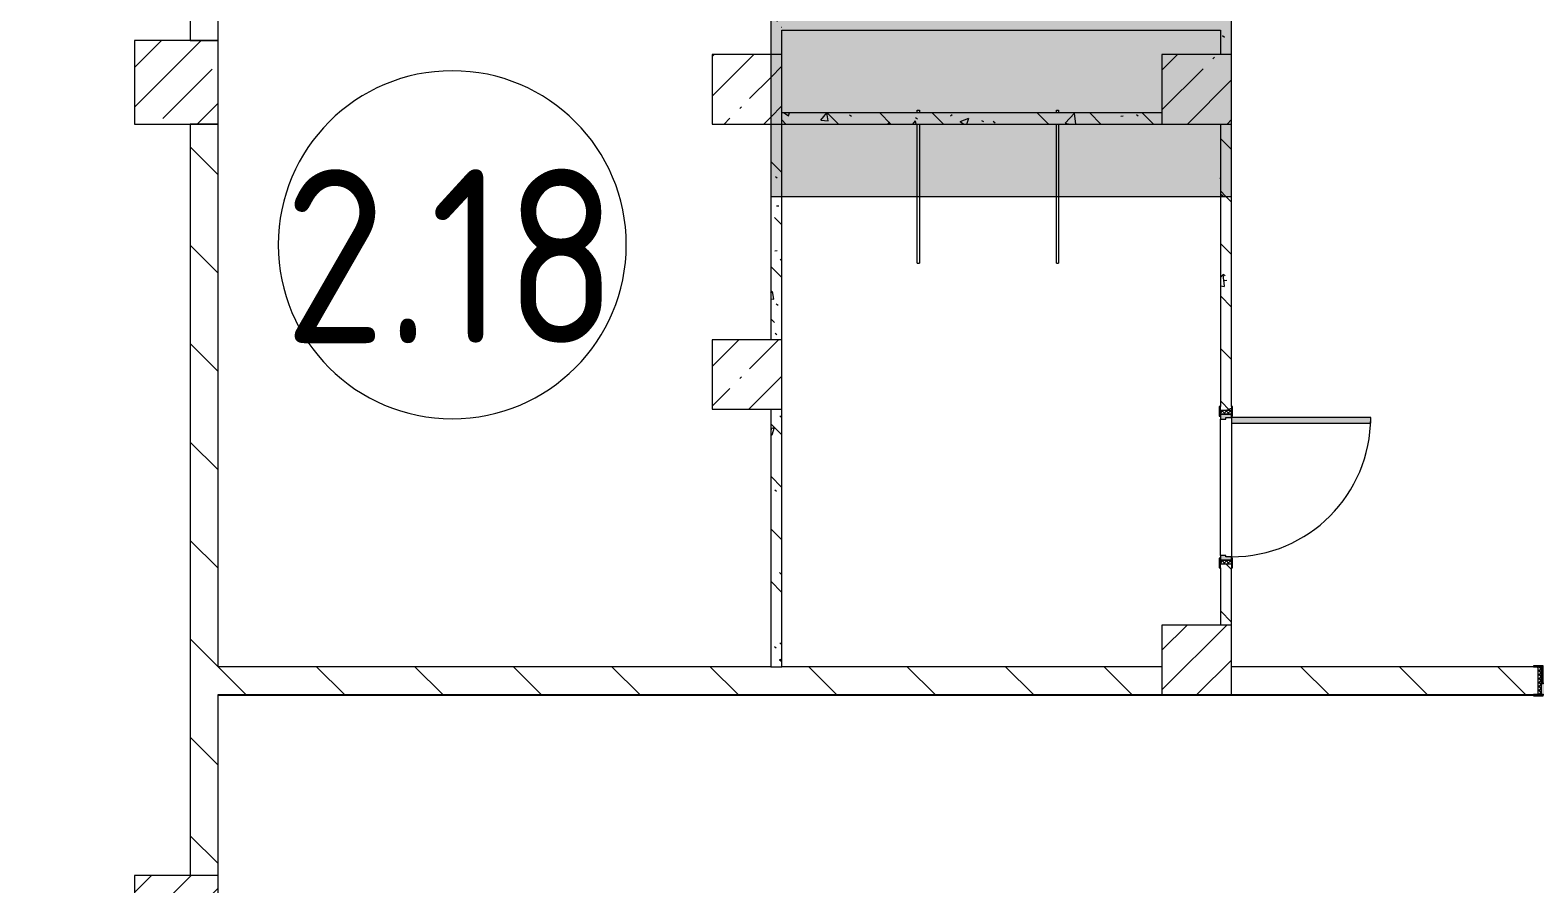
# Model space of a CAD drawing. Header units: millimetres. Extents: x 11693 to 241752, y -8553 to 29926.
# Drawn here: x 155150 to 165959, y 17240 to 23375 of the extents above; entities that cross this region are included whole.
import ezdxf

# ---------------------------------------------------------------- set-up
doc = ezdxf.new("R2010")
doc.units = ezdxf.units.MM
for name, color, linetype, lineweight in [('A-AREA-IDEN', 7, 'Continuous', 9), ('A-DETL', 7, 'Continuous', 5), ('A-GENM-2', 7, 'Continuous', 5), ('A-WALL-2', 7, 'Continuous', 9), ('I-WALL-3', 7, 'Continuous', 5), ('S-COLS', 7, 'Continuous', 5)]:
    doc.layers.add(name, color=color, linetype=linetype, lineweight=lineweight)
doc.layers.add('A-DETL-GENF-2', color=7, linetype='Continuous', lineweight=9, true_color=0x4994b4, transparency=0.4)
for name, color, linetype, lineweight, true_color in [('A-DOOR-2', 7, 'Continuous', 5, 0xaaaaaa), ('A-DOOR-3', 7, 'Continuous', 5, 0xe2e2e2), ('A-DOOR-FRAM-2', 7, 'Continuous', 5, 0xe2e2e2), ('A-DOOR-FRAM-3', 7, 'Continuous', 5, 0xaaaaaa), ('A-FLOR-1', 7, 'Continuous', 5, 0xaaaaaa), ('A-GENM-3', 7, 'Continuous', 5, 0x2b586c), ('I-WALL-4', 7, 'Continuous', 5, 0x2b586c), ('I-WALL-5', 7, 'Continuous', 5, 0x787878), ('S-COLS-1', 7, 'Continuous', 5, 0x2b586c)]:
    doc.layers.add(name, color=color, linetype=linetype, lineweight=lineweight, true_color=true_color)
doc.styles.add('GOST Common_3', font='GOST_Common.ttf', dxfattribs={"width": 0.9, "height": 1250})
pattern_1 = [(135, (89739.8, 0), (-353.5534, -353.5534), [])]
pattern_2 = [(135, (89739.8, 0), (-377.1708, -377.1708), [533.4, -88.9, 17.78, -88.9]), (135, (89739.8, 376.94), (-377.1708, -377.1708), []), (50, (89739.8, 0), (637.6445, -55.7866), [66.675, -733.425]), (355, (89739.8, 0), (-123.3494, 668.699), [53.34, -586.74]), (100.451, (89792.95, -4.65), (514.299, 612.908), [56.665, -623.315]), (46.184, (89739.8, 177.8), (948.7764, -147.15), [100.012, -1100.137]), (96.636, (89818.9, 165.5), (830.909, 865.997), [84.998, -934.973]), (351.184, (89739.8, 177.8), (830.918, 865.988), [80.01, -880.11]), (21, (89828.7, 133.35), (530.6506, -357.9283), [66.675, -733.425]), (326, (89828.7, 133.35), (216.308, 644.6585), [53.34, -586.74]), (71.451, (89872.94, 103.5), (746.9596, 286.7243), [56.665, -623.315]), (37.5, (89739.81, 0), (10.8105, 295.9426), [16.764, -562.864, 16.764, -578.866, -588.962]), (37.5, (89739.81, 0), (10.8105, 295.9426), [-1175.258, 16.764, -572.198]), (7.5, (89739.8, 0), (233.8692, 350.6318), [16.764, -322.834, 16.764, -549.529, -224.472]), (7.5, (89739.8, 0), (233.8692, 350.6318), [-905.891, 16.764, -207.708]), (327.5, (89541.57, 0), (474.5678, -20.0513), [16.764, -205.486, 16.764, -676.656, -920.115]), (327.5, (89541.57, 0), (474.5678, -20.0513), [-915.67, 16.764, -903.351]), (317.5, (89452.67, 0), (518.4522, 88.9934), [16.764, -272.161, 16.764, -443.738, -653.415]), (317.5, (89452.67, 0), (518.4522, 88.9934), [-749.427, 16.764, -636.651])]
pattern_3 = [(45, (-70560, -22950), (-285.1231, 285.1231), []), (45, (-70274.88, -22950), (-285.1231, 285.1231), [504.031, -100.806, 16.764, -84.042])]

# ---------------------------------------------------------------- blocks, each defined once
blk = doc.blocks.new('BSC_Колонна _Прямоугольная - 600х600-V53-Общий план 2 этажа с размещением фрагментов 2_1-2_7')
at = {"layer": 'S-COLS'}
h = blk.add_hatch(dxfattribs=at)
h.set_pattern_fill('FP_56', color=256, style=0, pattern_type=2)
h.set_pattern_definition([(45, (-66460, -17000), (-285.1231, 285.1231), []), (45, (-66174.88, -17000), (-285.1231, 285.1231), [504.031, -100.806, 16.764, -84.042])])
h.paths.add_polyline_path([(300, -300), (300, 300), (-300, 300), (-300, -300), (101, -300)])
for p, q in [((300, 300), (-300, 300)), ((-300, 300), (-300, -300)), ((300, -300), (300, 300)), ((-300, -300), (300, -300))]:
    blk.add_line(p, q, dxfattribs=at)
blk = doc.blocks.new('BSC_Колонна _Прямоугольная - 500х500-V79-Общий план 2 этажа с размещением фрагментов 2_1-2_7')
at = {"layer": 'S-COLS'}
h = blk.add_hatch(dxfattribs=at)
h.set_pattern_fill('FP_82', color=256, style=0, pattern_type=2)
h.set_pattern_definition([(45, (-73790, -22950), (-285.1231, 285.1231), []), (45, (-73504.88, -22950), (-285.1231, 285.1231), [504.031, -100.806, 16.764, -84.042])])
h.paths.add_polyline_path([(-250, -250), (250, -250), (250, 250), (-250, 250), (-250, 11)])
at = {"layer": 'S-COLS-1'}
for p, q in [((250, 250), (-250, 250)), ((-250, 250), (-250, -250)), ((250, -250), (250, 250)), ((-250, -250), (250, -250))]:
    blk.add_line(p, q, dxfattribs=at)
blk = doc.blocks.new('BSC_Колонна _Прямоугольная - 500х500-V80-Общий план 2 этажа с размещением фрагментов 2_1-2_7')
at = {"layer": 'S-COLS'}
h = blk.add_hatch(dxfattribs=at)
h.set_pattern_fill('FP_83', color=256, style=0, pattern_type=2)
h.set_pattern_definition(pattern_3)
h.paths.add_polyline_path([(97, -250), (170, -250), (170, 250), (-250, 250), (-250, -250)])
h = blk.add_hatch(dxfattribs=at)
h.set_pattern_fill('FP_83', color=256, style=0, pattern_type=2)
h.set_pattern_definition(pattern_3)
h.paths.add_polyline_path([(250, -250), (250, 250), (170, 250), (170, -250)])
for p, q in [((170, 250), (-250, 250)), ((-250, 250), (-250, -250)), ((-250, -250), (170, -250))]:
    blk.add_line(p, q, dxfattribs=at)
at = {"layer": 'S-COLS-1'}
for p, q in [((250, 250), (170, 250)), ((250, -250), (250, 250)), ((170, -250), (250, -250))]:
    blk.add_line(p, q, dxfattribs=at)
blk = doc.blocks.new('110_Дверь_СКБ_1Ст_Внутренняя1 - Д-4 1100x2100h_су мгн-V84-Общий план 2 этажа с размещением фрагментов 2_1-2_7')
at = {"layer": 'A-DOOR-2'}
h = blk.add_hatch(dxfattribs=at)
h.set_pattern_fill('FP_2', color=256, style=0, pattern_type=2)
h.set_pattern_definition([(135, (1751.41, 164.685), (-14.14214, -14.14214), []), (225, (1751.41, 164.685), (14.14214, -14.14214), [])])
h.paths.add_polyline_path([(562.5, 100), (537.5, 100), (537.5, -100), (562.5, -100)])
at = {"layer": 'A-DOOR-3'}
h = blk.add_hatch(color=256, dxfattribs=at)
h.paths.add_polyline_path([(-487.5, 100), (-512.5, 100), (-512.5, 20), (-477.5, 20), (-477.5, 60), (-487.5, 60)])
h.paths.add_polyline_path([(537.5, 100), (512.5, 100), (512.5, 60), (502.5, 60), (502.5, 20), (537.5, 20)])
at = {"layer": 'A-DOOR-FRAM-2'}
for points in [[(-487.5, 1100), (-487.5, 100), (-447.5, 100), (-447.5, 1100)], [(-567.5, 108), (-567.5, 100), (-497.5, 100), (-497.5, 108)], [(-497.5, 20), (-512.5, 20), (-512.5, -100), (-497.5, -100)], [(592.5, 108), (522.5, 108), (522.5, 100), (592.5, 100)], [(537.5, 20), (522.5, 20), (522.5, -100), (537.5, -100)], [(-567.5, -100), (-567.5, -108), (-497.5, -108), (-497.5, -100)], [(592.5, -100), (522.5, -100), (522.5, -108), (592.5, -108)]]:
    blk.add_hatch(color=256, dxfattribs=at).paths.add_polyline_path(points)
at = {"layer": 'A-DOOR-FRAM-3'}
h = blk.add_hatch(dxfattribs=at)
h.set_pattern_fill('FP_3', color=256, style=0, pattern_type=2)
h.set_pattern_definition([(45, (-371.384, 164.685), (-14.1421, 14.1421), []), (135, (-371.384, 164.685), (-14.1421, -14.1421), [])])
h.paths.add_polyline_path([(-512.5, 100), (-537.5, 100), (-537.5, -100), (-512.5, -100)])
at = {"layer": 'A-DOOR-2'}
for p, q in [((-487.5, 1100), (-487.5, 100)), ((-447.5, 1100), (-487.5, 1100)), ((-447.5, 100), (-447.5, 1100)), ((-487.5, 100), (-447.5, 100))]:
    blk.add_line(p, q, dxfattribs=at)
blk.add_arc((-487.5, 100), 1000, 360, 90, dxfattribs=at)
at = {"layer": 'A-DOOR-FRAM-3'}
for p, q in [((-497.5, 108), (-567.5, 108)), ((-567.5, 108), (-567.5, 100)), ((-567.5, 100), (-497.5, 100)), ((-512.5, 100), (-537.5, 100)), ((-537.5, 100), (-537.5, -100)), ((-487.5, 100), (-512.5, 100)), ((-512.5, 100), (-512.5, 20)), ((-512.5, -100), (-512.5, 100)), ((-497.5, 100), (-512.5, 100)), ((-512.5, 100), (-512.5, 99)), ((-512.5, 99), (-497.5, 99)), ((-512.5, 20), (-477.5, 20)), ((-497.5, 20), (-512.5, 20)), ((-512.5, 20), (-512.5, -100)), ((-497.5, 100), (-497.5, 108)), ((-497.5, 99), (-497.5, 100)), ((-497.5, -100), (-497.5, 20)), ((-487.5, 60), (-487.5, 100)), ((-477.5, 60), (-487.5, 60)), ((-477.5, 20), (-477.5, 60)), ((512.5, 60), (502.5, 60)), ((502.5, 60), (502.5, 20)), ((502.5, 20), (537.5, 20)), ((512.5, 100), (512.5, 60)), ((537.5, 100), (512.5, 100)), ((592.5, 108), (522.5, 108)), ((522.5, 108), (522.5, 100)), ((537.5, 100), (522.5, 100)), ((522.5, 100), (522.5, 99)), ((522.5, 100), (592.5, 100)), ((522.5, 99), (537.5, 99)), ((537.5, 20), (522.5, 20)), ((522.5, 20), (522.5, -100)), ((537.5, 20), (537.5, 100)), ((562.5, 100), (537.5, 100)), ((537.5, 100), (537.5, -100)), ((537.5, 99), (537.5, 100)), ((537.5, -100), (537.5, 20)), ((562.5, -100), (562.5, 100)), ((592.5, 100), (592.5, 108)), ((-497.5, -100), (-567.5, -100)), ((-567.5, -100), (-567.5, -108)), ((-567.5, -108), (-497.5, -108)), ((-537.5, -100), (-512.5, -100)), ((-512.5, -100), (-497.5, -100)), ((-497.5, -108), (-497.5, -100)), ((522.5, -100), (537.5, -100)), ((592.5, -100), (522.5, -100)), ((522.5, -100), (522.5, -108)), ((522.5, -108), (592.5, -108)), ((537.5, -100), (562.5, -100)), ((592.5, -108), (592.5, -100))]:
    blk.add_line(p, q, dxfattribs=at)
blk = doc.blocks.new('110_Дверь_СКБ_1Ст_Внутренняя1 - Д-4 1100x2100h_су мгн-V85-Общий план 2 этажа с размещением фрагментов 2_1-2_7')
at = {"layer": 'A-DOOR-2'}
h = blk.add_hatch(dxfattribs=at)
h.set_pattern_fill('FP_85', color=256, style=0, pattern_type=2)
h.set_pattern_definition([(135, (1751.41, 104.685), (-14.14214, -14.14214), []), (225, (1751.41, 104.685), (14.14214, -14.14214), [])])
h.paths.add_polyline_path([(562, 40), (537, 40), (537, -40), (562, -40)])
at = {"layer": 'A-DOOR-3'}
h = blk.add_hatch(color=256, dxfattribs=at)
h.paths.add_polyline_path([(537, 40), (512, 40), (512, 0), (502, 0), (502, -40), (537, -40)])
h.paths.add_polyline_path([(-478, -40), (-478, 0), (-488, 0), (-488, 40), (-513, 40), (-513, -40)])
at = {"layer": 'A-DOOR-FRAM-2'}
for points in [[(-448, 753), (-448, 1040), (-488, 1040), (-488, 40), (-448, 40)], [(-498, 40), (-498, 48), (-568, 48), (-568, 40), (-518, 40)], [(592, 48), (522, 48), (522, 40), (592, 40)], [(-498, -40), (-568, -40), (-568, -48), (-498, -48)], [(592, -48), (592, -40), (522, -40), (522, -48)]]:
    blk.add_hatch(color=256, dxfattribs=at).paths.add_polyline_path(points)
at = {"layer": 'A-DOOR-FRAM-3'}
h = blk.add_hatch(dxfattribs=at)
h.set_pattern_fill('FP_86', color=256, style=0, pattern_type=2)
h.set_pattern_definition([(45, (-371.384, 104.685), (-14.1421, 14.1421), []), (135, (-371.384, 104.685), (-14.1421, -14.1421), [])])
h.paths.add_polyline_path([(-513, 40), (-538, 40), (-538, -40), (-513, -40)])
at = {"layer": 'A-DOOR-2'}
for p, q in [((-488, 1040), (-488, 40)), ((-448, 1040), (-488, 1040)), ((-448, 40), (-448, 1040)), ((-488, 40), (-448, 40))]:
    blk.add_line(p, q, dxfattribs=at)
blk.add_arc((-488, 40), 1000, 360, 90, dxfattribs=at)
at = {"layer": 'A-DOOR-FRAM-3'}
for p, q in [((-498, 48), (-568, 48)), ((-568, 48), (-568, 40)), ((-568, 40), (-498, 40)), ((-513, 40), (-538, 40)), ((-538, 40), (-538, -40)), ((-488, 40), (-513, 40)), ((-513, 40), (-513, -40)), ((-513, -40), (-513, 40)), ((-498, 40), (-513, 40)), ((-513, 40), (-513, 39)), ((-513, 39), (-498, 39)), ((-498, 40), (-498, 48)), ((-498, 39), (-498, 40)), ((-488, 0), (-488, 40)), ((-478, 0), (-488, 0)), ((-478, -40), (-478, 0)), ((512, 0), (502, 0)), ((502, 0), (502, -40)), ((512, 40), (512, 0)), ((537, 40), (512, 40)), ((592, 48), (522, 48)), ((522, 48), (522, 40)), ((537, 40), (522, 40)), ((522, 40), (522, 39)), ((522, 40), (592, 40)), ((522, 39), (537, 39)), ((537, -40), (537, 40)), ((562, 40), (537, 40)), ((537, 40), (537, -40)), ((537, 39), (537, 40)), ((562, -40), (562, 40)), ((592, 40), (592, 48)), ((-498, -40), (-568, -40)), ((-568, -40), (-568, -48)), ((-568, -48), (-498, -48)), ((-538, -40), (-513, -40)), ((-498, -39), (-513, -39)), ((-513, -39), (-513, -40)), ((-513, -40), (-478, -40)), ((-513, -40), (-498, -40)), ((-498, -40), (-498, -39)), ((-498, -48), (-498, -40)), ((502, -40), (537, -40)), ((537, -39), (522, -39)), ((522, -39), (522, -40)), ((522, -40), (537, -40)), ((592, -40), (522, -40)), ((522, -40), (522, -48)), ((522, -48), (592, -48)), ((537, -40), (537, -39)), ((537, -40), (562, -40)), ((592, -48), (592, -40))]:
    blk.add_line(p, q, dxfattribs=at)
blk = doc.blocks.new('131_Сантехническая перегородка - СП-2-V90-Общий план 2 этажа с размещением фрагментов 2_1-2_7')
at = {"layer": 'A-GENM-2'}
for p, q in [((0, 8), (480, 8)), ((0, 8), (0, -8)), ((480, -8), (0, -8))]:
    blk.add_line(p, q, dxfattribs=at)
at = {"layer": 'A-GENM-3'}
for p, q in [((480, 8), (1000, 8)), ((1080, 8), (1100, 8)), ((1100, 8), (1100, -8)), ((1000, -8), (480, -8)), ((1100, -8), (1080, -8))]:
    blk.add_line(p, q, dxfattribs=at)
blk = doc.blocks.new('BSC_Колонна _Прямоугольная - 500х500-V134-Общий план 2 этажа с размещением фрагментов 2_1-2_7')
at = {"layer": 'S-COLS'}
h = blk.add_hatch(dxfattribs=at)
h.set_pattern_fill('FP_129', color=256, style=0, pattern_type=2)
h.set_pattern_definition([(45, (-70560, -20900), (-285.1231, 285.1231), []), (45, (-70274.88, -20900), (-285.1231, 285.1231), [504.031, -100.806, 16.764, -84.042])])
h.paths.add_polyline_path([(-250, -250), (250, -250), (250, 250), (-250, 250)])
for p, q in [((250, 250), (-250, 250)), ((-250, 250), (-250, -250)), ((250, -250), (250, 250)), ((-250, -250), (250, -250))]:
    blk.add_line(p, q, dxfattribs=at)
blk = doc.blocks.new('BSC_Колонна _Прямоугольная - 500х500-V138-Общий план 2 этажа с размещением фрагментов 2_1-2_7')
at = {"layer": 'S-COLS'}
h = blk.add_hatch(dxfattribs=at)
h.set_pattern_fill('FP_136', color=256, style=0, pattern_type=2)
h.set_pattern_definition([(45, (-73790, -18850), (-285.1231, 285.1231), []), (45, (-73504.88, -18850), (-285.1231, 285.1231), [504.031, -100.806, 16.764, -84.042])])
h.paths.add_polyline_path([(250, -250), (250, 250), (-250, 250), (-250, -250)])
for p, q in [((250, 250), (-250, 250)), ((-250, 250), (-250, -250)), ((250, -250), (250, 250)), ((-250, -250), (250, -250))]:
    blk.add_line(p, q, dxfattribs=at)
blk = doc.blocks.new('Марка_Помещения - Номер-25198446-Общий план 2 этажа с размещением фрагментов 2_1-2_7')
at = {"layer": 'A-AREA-IDEN'}
for start, end in [(360, 180), (180, 360)]:
    blk.add_arc((0, 0), 2.5, start, end, dxfattribs=at)

msp = doc.modelspace()

# ---------------------------------------------------------------- hatches: boundary and pattern name
at = {"layer": 'A-DETL-GENF-2'}
h = msp.add_hatch(color=256, dxfattribs=at)
h.paths.add_polyline_path([(155380.5, -100), (161610.5, -100), (161610.5, 7900), (155380.5, 7900), (155380.5, -45.4)])
h.paths.add_polyline_path([(109196.3, 5828), (120649.8, 5828), (120649.8, 9159), (98665.8, 9159), (98665.8, 5828), (101004.1, 5828)])
h.paths.add_polyline_path([(92812, 10900), (93999.8, 10900), (93999.8, 15358.1), (89471.8, 15358.1), (89471.8, 10900), (90763.9, 10900)])
h.paths.add_polyline_path([(103449.8, 10900), (109949.8, 10900), (109949.8, 15200), (103449.8, 15200), (103449.8, 13326.8)])
h.paths.add_polyline_path([(175269.8, 14480), (181689.8, 14480), (181689.8, 21558), (175269.8, 21558), (175269.8, 14542.4)])
h.paths.add_polyline_path([(163779.8, 22180), (163779.8, 27350), (160469.8, 27350), (160469.8, 22180), (162445.3, 22180)])
h.paths.add_polyline_path([(174489.8, 22600), (174489.8, 27350), (170809.8, 27350), (170809.8, 22600), (172685.5, 22600)])
at = {"layer": 'I-WALL-3'}
h = msp.add_hatch(dxfattribs=at)
h.set_pattern_fill('FP_60', color=256, style=0, pattern_type=2)
h.set_pattern_definition(pattern_1)
h.paths.add_polyline_path([(156301.1, 12300), (156499.8, 12300), (156499.8, 15175), (156299.8, 15175), (156299.8, 12300)])
h.paths.add_polyline_path([(156299.8, 16625), (156499.8, 16625), (156499.8, 16700), (156299.8, 16700), (156299.8, 16655)])
h.paths.add_polyline_path([(156299.8, 17300), (156499.8, 17300), (156499.8, 22700), (156299.8, 22700), (156299.8, 18189.4)])
h.paths.add_polyline_path([(156301.1, 23300), (156499.8, 23300), (156499.8, 24050), (156299.8, 24050), (156299.8, 23300)])
h.paths.add_polyline_path([(156301.1, 25950), (156499.8, 25950), (156499.8, 26500), (156299.8, 26500), (156299.8, 25950)])
h = msp.add_hatch(dxfattribs=at)
h.set_pattern_fill('FP_60', color=256, style=0, pattern_type=2)
h.set_pattern_definition(pattern_1)
h.paths.add_polyline_path([(173709.5, 18600), (173939.8, 18600), (173939.8, 18800), (169919.8, 18800), (169919.8, 18600), (172685.5, 18600)])
h.paths.add_polyline_path([(168319.8, 18600), (168319.8, 18800), (167079.8, 18800), (167079.8, 18600), (167109.8, 18600)])
h.paths.add_polyline_path([(165979.8, 18600), (165979.8, 18800), (163779.8, 18800), (163779.8, 18600), (165949.8, 18600)])
h.paths.add_polyline_path([(163279.8, 18600), (163279.8, 18800), (156499.8, 18800), (156499.8, 18600), (162445.3, 18600)])
at = {"layer": 'I-WALL-5'}
h = msp.add_hatch(dxfattribs=at)
h.set_pattern_fill('FP_68', color=256, style=0, pattern_type=2)
h.set_pattern_definition(pattern_2)
h.paths.add_polyline_path([(160506.8, 22180), (160549.8, 22180), (160545.9, 22700), (160469.8, 22700), (160469.8, 22180), (160505.6, 22180)])
h.paths.add_polyline_path([(160541, 23200), (160549.8, 23200), (160549.8, 26617.5), (160469.8, 26617.5), (160469.8, 23200)])
h = msp.add_hatch(dxfattribs=at)
h.set_pattern_fill('FP_68', color=256, style=0, pattern_type=2)
h.set_pattern_definition(pattern_2)
h.paths.add_polyline_path([(163779.8, 22180), (163779.8, 22700), (163699.8, 22700), (163699.8, 22180), (163722.2, 22180)])
h.paths.add_polyline_path([(163779.8, 23200), (163779.8, 25200), (163699.8, 25200), (163699.8, 23200), (163713.7, 23200)])
h.paths.add_polyline_path([(163699.8, 26300), (163779.8, 26300), (163779.8, 26587.5), (163699.8, 26587.5), (163699.8, 26330)])
h = msp.add_hatch(dxfattribs=at)
h.set_pattern_fill('FP_68', color=256, style=0, pattern_type=2)
h.set_pattern_definition(pattern_2)
h.paths.add_polyline_path([(162445.3, 22700), (163279.8, 22700), (163279.8, 22780), (160549.8, 22780), (160549.8, 22700)])
h = msp.add_hatch(dxfattribs=at)
h.set_pattern_fill('FP_68', color=256, style=0, pattern_type=2)
h.set_pattern_definition(pattern_2)
h.paths.add_polyline_path([(160549.8, 21150), (160549.8, 22180), (160469.8, 22180), (160469.8, 21150)])
h = msp.add_hatch(dxfattribs=at)
h.set_pattern_fill('FP_68', color=256, style=0, pattern_type=2)
h.set_pattern_definition(pattern_2)
h.paths.add_polyline_path([(163699.8, 19100), (163779.8, 19100), (163779.8, 19540), (163699.8, 19540), (163699.8, 19510)])
h.paths.add_polyline_path([(163779.8, 20640), (163779.8, 22180), (163699.8, 22180), (163699.8, 20640)])
h = msp.add_hatch(dxfattribs=at)
h.set_pattern_fill('FP_68', color=256, style=0, pattern_type=2)
h.set_pattern_definition(pattern_2)
h.paths.add_polyline_path([(160469.8, 18800), (160549.8, 18800), (160549.8, 20650), (160469.8, 20650), (160469.8, 20620.7)])
at = {"layer": 'S-COLS'}
h = msp.add_hatch(dxfattribs=at)
h.set_pattern_fill('FP_57', color=256, style=0, pattern_type=2)
h.set_pattern_definition([(45, (89739.8, 0), (-285.1231, 285.1231), []), (45, (90024.94, 0), (-285.1231, 285.1231), [504.031, -100.806, 16.764, -84.042])])
h.paths.add_polyline_path([(156299.8, 22700), (156499.8, 22700), (156499.8, 23300), (155899.8, 23300), (155899.8, 22700)])

# ---------------------------------------------------------------- linework, layer by layer
at = {"layer": 'A-DETL'}
for p, q in [((160469.8, 27350), (160469.8, 22180)), ((163779.8, 22180), (163779.8, 27350)), ((160469.8, 22180), (163779.8, 22180))]:
    msp.add_line(p, q, dxfattribs=at)
at = {"layer": 'A-FLOR-1'}
msp.add_line((165949.8, 18592.9), (156499.8, 18592.9), dxfattribs=at)
at = {"layer": 'A-WALL-2'}
msp.add_line((160469.8, 18800), (160549.8, 18800), dxfattribs=at)
at = {"layer": 'I-WALL-3'}
for p, q in [((156299.8, 24020), (156299.8, 23300)), ((156499.8, 23300), (156499.8, 24020)), ((156299.8, 23300), (156499.8, 23300)), ((156299.8, 22700), (156299.8, 17300)), ((156499.8, 22700), (156299.8, 22700)), ((156499.8, 18800), (156499.8, 22700)), ((160469.8, 22700), (160469.8, 21150)), ((160549.8, 21150), (160549.8, 22700)), ((163699.8, 22700), (163699.8, 20670)), ((163779.8, 20670), (163779.8, 22700)), ((160469.8, 20650), (160469.8, 18800)), ((160549.8, 18800), (160549.8, 20650)), ((163699.8, 19600), (163699.8, 20580)), ((163779.8, 20550), (163779.8, 19590)), ((163699.8, 19510), (163699.8, 19100)), ((163779.8, 19100), (163779.8, 19510)), ((160469.8, 18800), (156499.8, 18800)), ((163279.8, 18800), (160549.8, 18800)), ((165949.8, 18800), (163779.8, 18800)), ((156499.8, 17300), (156499.8, 18600)), ((156499.8, 18600), (163279.8, 18600)), ((163779.8, 18600), (165949.8, 18600))]:
    msp.add_line(p, q, dxfattribs=at)
at = {"layer": 'I-WALL-4'}
for p, q in [((160469.8, 26617.5), (160469.8, 23200)), ((163779.8, 23200), (163779.8, 25170)), ((160549.8, 23375), (163699.8, 23375)), ((160549.8, 23200), (160549.8, 23375)), ((163699.8, 23375), (163699.8, 23200)), ((163279.8, 22780), (160549.8, 22780)), ((160549.8, 22700), (163279.8, 22700))]:
    msp.add_line(p, q, dxfattribs=at)
at = {"layer": 'S-COLS'}
for p, q in [((156299.8, 23300), (155899.8, 23300)), ((155899.8, 23300), (155899.8, 22700)), ((156499.8, 23300), (156299.8, 23300)), ((156499.8, 22700), (156499.8, 23300)), ((155899.8, 22700), (156299.8, 22700)), ((156299.8, 22700), (156499.8, 22700))]:
    msp.add_line(p, q, dxfattribs=at)

# ---------------------------------------------------------------- block references
at = {"layer": 'A-AREA-IDEN', "xscale": 499.9999999999995, "yscale": 499.9999999999995, "zscale": 499.9999999999995}
msp.add_blockref('Марка_Помещения - Номер-25198446-Общий план 2 этажа с размещением фрагментов 2_1-2_7', (158182.5, 21832.6), dxfattribs=at)
at = {"layer": 'A-DOOR-2'}
for name, p, rotation in [('110_Дверь_СКБ_1Ст_Внутренняя1 - Д-4 1100x2100h_су мгн-V85-Общий план 2 этажа с размещением фрагментов 2_1-2_7', (163739.8, 20102.5), 269.9999999999999), ('110_Дверь_СКБ_1Ст_Внутренняя1 - Д-4 1100x2100h_су мгн-V84-Общий план 2 этажа с размещением фрагментов 2_1-2_7', (166542.3, 18700), 180)]:
    msp.add_blockref(name, p, dxfattribs=dict(at, rotation=rotation))
at = {"layer": 'A-GENM-2', "rotation": 90.00000000000006}
for p in [(161529.8, 21700), (162529.8, 21700)]:
    msp.add_blockref('131_Сантехническая перегородка - СП-2-V90-Общий план 2 этажа с размещением фрагментов 2_1-2_7', p, dxfattribs=at)
at = {"layer": 'S-COLS'}
for name, p in [('BSC_Колонна _Прямоугольная - 500х500-V134-Общий план 2 этажа с размещением фрагментов 2_1-2_7', (160299.8, 20900)), ('BSC_Колонна _Прямоугольная - 500х500-V138-Общий план 2 этажа с размещением фрагментов 2_1-2_7', (163529.8, 18850)), ('BSC_Колонна _Прямоугольная - 600х600-V53-Общий план 2 этажа с размещением фрагментов 2_1-2_7', (156199.8, 17000))]:
    msp.add_blockref(name, p, dxfattribs=at)
at = {"layer": 'S-COLS-1'}
for name, p in [('BSC_Колонна _Прямоугольная - 500х500-V80-Общий план 2 этажа с размещением фрагментов 2_1-2_7', (160299.8, 22950)), ('BSC_Колонна _Прямоугольная - 500х500-V79-Общий план 2 этажа с размещением фрагментов 2_1-2_7', (163529.8, 22950))]:
    msp.add_blockref(name, p, dxfattribs=at)

# ---------------------------------------------------------------- texts
at = {"layer": 'A-AREA-IDEN', "insert": (156973, 22375.4), "char_height": 1250, "width": 3030.379, "attachment_point": 1, "style": 'GOST Common_3'}
msp.add_mtext('2.18', dxfattribs=at)

doc.saveas('drawing.dxf')
